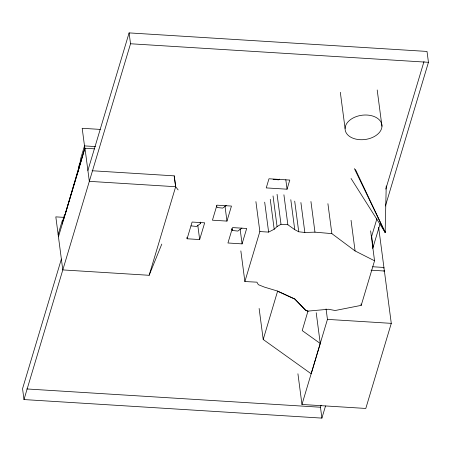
<?xml version="1.0" encoding="UTF-8"?>
<svg xmlns="http://www.w3.org/2000/svg" width="451" height="451" viewBox="0 0 451 451"><rect width="100%" height="100%" fill="white"/><g stroke="black" fill="none" stroke-linecap="round" stroke-linejoin="round"><path stroke-width="0.68" d="M351.03 178.433L385.137 232.378L386.231 185.953M63.168 221.024L80.019 163.476L80.086 164.006M65.327 213.83L79.105 167.823M58.14 234.481L62.368 220.359L62.3 223.933M80.419 161.069L78.446 167.654L78.615 168.933M62.503 221.407L64.476 214.817L64.645 216.102M77.02 174.785L84.816 148.227L82.189 128.287L100.325 129.414M58.444 236.809L84.968 148.238L89.326 181.347L175.665 186.725L178.122 189.905M61.375 259.049L22.55 388.694L23.982 399.563L321.901 418.105L325.532 405.99M87.894 170.478L129.099 32.895L427.018 51.437L428.45 62.306L385.419 205.994M23.982 399.563L130.531 43.764L129.099 32.895M63.49 217.343L55.817 216.863L62.802 269.918L149.14 275.29L175.665 186.725L174.233 175.856L92.105 170.743M187.092 238.776L192.103 222.044L204.675 222.828L199.669 239.56L187.092 238.776L186.911 237.401M226.96 221.097L231.459 206.068L216.931 205.166L212.432 220.195L226.96 221.097L224.998 206.203M242.074 243.878L246.686 228.471L232.553 227.592L227.941 242.993L242.074 243.878L240.146 229.255M370.615 230.85L374.555 260.791L361.212 305.366L335.138 310.513L328.475 309.251L307.965 311.111L305.485 310.034L294.807 298.962L277.624 291.087L264.472 287.129L258.333 284.682L256.918 282.174L244.882 281.537L259.849 231.555L255.909 201.614M287.05 189.2L289.784 180.067L268.976 178.771L266.242 187.904L287.05 189.2L285.804 179.724M316.207 312.723L320.261 343.499L311.184 373.806L263.209 339.49L277.624 291.087M307.965 311.111L302.215 330.589L320.261 343.499M378.648 227.389L391.282 323.356L365.8 408.448L301.967 404.474L327.449 319.381L326.073 308.918M321.901 418.105L320.469 407.236L321.078 405.218M376.918 218.735L371.669 236.273L373.101 247.142M385.808 189.054L423.991 61.556M372.695 248.49L379.967 224.209M383.728 268.114L383.925 267.454L372.695 266.755M149.14 275.29L161.791 244.087M259.849 231.555L268.621 232.102L274.191 229.232L277.072 226.582L281.001 224.265L287.851 224.739L294.745 229.66L298.737 231.775L304.842 232.479L314.961 232.152L331.863 233.629L355.078 250.942L374.555 260.791M200.441 222.134L200.622 223.47L196.58 226.464L191.049 225.889M226.267 205.476L222.732 208.097L217.202 207.522L216.463 205.735M279.643 179.109L278.628 179.859L273.103 179.278M241.916 228.071L237.874 231.064L232.35 230.489L231.605 228.702M130.531 43.764L428.45 62.306M95.443 146.581L84.506 145.899L80.278 160.02L80.458 161.368L80.83 160.122L81.112 161.108M84.816 148.227L94.704 148.841M371.06 270.188L384.393 271.017L384.196 271.682L384.038 270.493M327.449 319.381L391.282 323.356M26.767 388.954L320.469 407.236M277.647 291.267L294.83 299.148L305.507 310.215L307.994 311.297M354.373 168.589L385.137 232.378L384.951 230.985M355.427 169.452L385.137 232.378M200.126 222.281L200.622 223.47M174.182 175.851L175.665 186.725M377.194 89.969L381.969 126.235A18.536 12.233 -7.5 0 1 354.012 138.598A18.536 12.233 -7.5 0 1 354.604 117.266A18.536 12.233 -7.5 0 1 381.969 126.235M340.319 92.286L345.088 128.501M351.047 220.308L355.078 250.942M361.025 303.974L361.212 305.366M327.916 203.689L331.863 233.629M310.931 201.518L314.961 232.152M300.896 202.538L304.842 232.479M294.7 201.14L298.737 231.775M290.805 199.714L294.745 229.66M283.91 194.798L287.851 224.739M277.061 194.325L281.001 224.265M297.925 373.766L301.967 404.474M273.035 195.948L277.072 226.582M270.25 199.291L274.191 229.232M264.681 202.161L268.621 232.102M259.122 308.456L263.209 339.49M240.845 250.897L244.882 281.537M232.175 229.153L232.35 230.489M197.769 225.122L199.669 239.56M76.783 174.171L76.862 174.774M66.314 209.653L66.393 210.262"/></g></svg>
